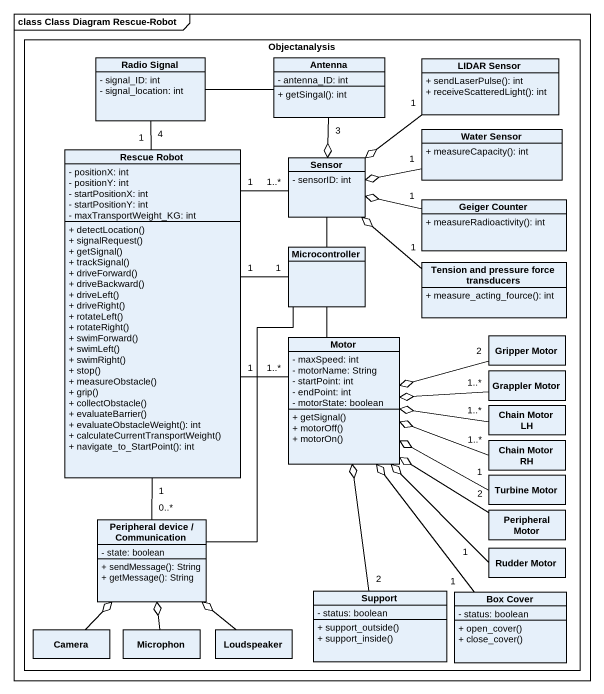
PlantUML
@startuml
mainframe class Class Diagram Rescue-Robot
hide circle
hide empty members
skinparam classAttributeIconSize 0
rectangle Objectanalysis {
  class "Radio Signal" as Radio_Signal {
    - signal_ID: int
    - signal_location: int
  }
  class Antenna {
    - antenna_ID: int
    + getSingal(): int
  }
  class "LIDAR Sensor" as LIDAR_Sensor {
    + sendLaserPulse(): int
    + receiveScatteredLight(): int
  }
  class "Water Sensor" as Water_Sensor {
    + measureCapacity(): int
  }
  class "Rescue Robot" as Rescue_Robot {
    - positionX: int
    - positionY: int
    - startPositionX: int
    - startPositionY: int
    - maxTransportWeight_KG: int
    + detectLocation()
    + signalRequest()
    + getSignal()
    + trackSignal()
    + driveForward()
    + driveBackward()
    + driveLeft()
    + driveRight()
    + rotateLeft()
    + rotateRight()
    + swimForward()
    + swimLeft()
    + swimRight()
    + stop()
    + measureObstacle()
    + grip()
    + collectObstacle()
    + evaluateBarrier()
    + evaluateObstacleWeight(): int
    + calculateCurrentTransportWeight()
    + navigate_to_StartPoint(): int
  }
  class Sensor {
    - sensorID: int
  }
  class "Geiger Counter" as Geiger_Counter {
    + measureRadioactivity(): int
  }
  class Microcontroller
  class "Tension and pressure force transducers" as Tension_and_pressure_force {
    + measure_acting_fource(): int
  }
  class Motor {
    - maxSpeed: int
    - motorName: String
    - startPoint: int
    - endPoint: int
    - motorState: boolean
    + getSignal()
    + motorOff()
    + motorOn()
  }
  class "Gripper Motor" as Gripper_Motor
  class "Grappler Motor" as Grappler_Motor
  class "Chain Motor LH" as Chain_Motor_LH
  class "Chain Motor RH" as Chain_Motor_RH
  class "Turbine Motor" as Turbine_Motor
  class "Peripheral device / Communication" as Peripheral_device {
    - state: boolean
    + sendMessage(): String
    + getMessage(): String
  }
  class "Peripheral Motor" as Peripheral_Motor
  class "Rudder Motor" as Rudder_Motor
  class Support {
    - status: boolean
    + support_outside()
    + support_inside()
  }
  class "Box Cover" as Box_Cover {
    - status: boolean
    + open_cover()
    + close_cover()
  }
  class Camera
  class Microphon
  class Loudspeaker
}
Radio_Signal -right- Antenna
Radio_Signal "4" -- "1" Rescue_Robot
Antenna "3" --o Sensor
LIDAR_Sensor "1" --o Sensor
Water_Sensor "1" -left-o Sensor
Rescue_Robot "1" -up- "1..*" Sensor
Rescue_Robot "1" -right- "1" Microcontroller
Rescue_Robot "1" -right- "1..*" Motor
Rescue_Robot "1" -- "0..*" Peripheral_device
Geiger_Counter "1" -left-o Sensor
Microcontroller -up- Sensor
Microcontroller -- Motor
Microcontroller -- Peripheral_device
Tension_and_pressure_force "1" -up-o Sensor
Gripper_Motor "2" -left-o Motor
Grappler_Motor "1..*" -left-o Motor
Chain_Motor_LH "1..*" -left-o Motor
Chain_Motor_RH "1..*" -left-o Motor
Turbine_Motor "1" -left-o Motor
Peripheral_Motor "2" -up-o Motor
Rudder_Motor "1" -up-o Motor
Support "2" -up-o Motor
Box_Cover "1" -up-o Motor
Camera -up-o Peripheral_device
Microphon -up-o Peripheral_device
Loudspeaker -up-o Peripheral_device
@enduml
